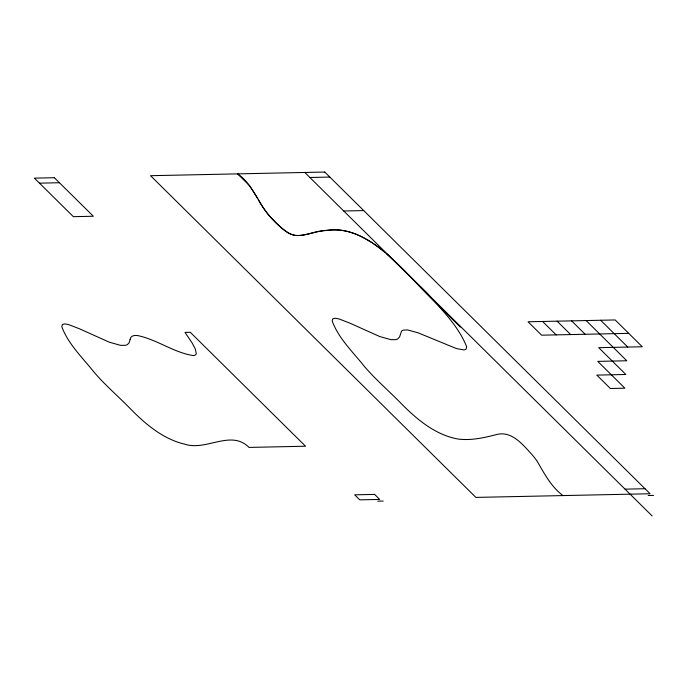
<?xml version="1.0" encoding="UTF-8"?>
<svg xmlns="http://www.w3.org/2000/svg" width="688" height="688" viewBox="0 0 688 688"><rect width="100%" height="100%" fill="white"/><g stroke="black" fill="none" stroke-linecap="round" stroke-linejoin="round"><path stroke-width="1.03" d="M39.483 183.163L59.443 182.741M309.867 177.487L329.827 177.074M343.759 211.001L363.72 210.58M628.72 333.353L541.619 335.185L528.066 321.778L615.167 319.954L642.282 346.761L598.723 347.672L625.839 374.487L596.806 375.098L610.359 388.496L624.876 388.195L597.769 361.381L626.802 360.779L586.133 320.565M625.048 489.151L645.009 488.729M377.772 501.182L383.216 501.07M648.156 495.506L653.6 495.394M384.747 252.057C369.585 239.837 351.018 228.218 330.73 230.059A196.587 79.017 29.4 0 0 326.8 230.385C316.136 230.618 306.194 236.165 295.53 235.477C285.683 233.602 278.752 225.449 271.992 218.689C258.585 205.153 253.717 185.115 237.644 173.875L249.503 185.597L257.725 198.497M562.99 495.584C551.191 486.794 544.397 473.722 537.208 461.313A81.537 32.775 29.4 0 0 532.521 455.164C523.284 445.274 512.156 430.559 496.727 434.498C484.111 437.8 470.979 440.741 457.881 439.013C435.255 434.893 416.816 419.353 401.113 403.443C388.918 390.879 375.493 379.535 364.15 366.154C352.755 351.774 338.513 338.401 332.149 320.875L332.846 318.742L335.202 318.226L338.986 318.94L349.659 323.033L379.673 336.509L390.801 339.648L395.815 339.666L397.604 339.055L399.599 336.931L401.508 331.203L402.841 330.214L407.382 329.896L418.123 332.829L456.479 348.584L464.151 349.96L466.146 349.091L466.645 346.761C458.354 325.691 441.197 309.351 426.577 292.486C413.333 279.732 400.407 266.634 386.974 254.078M600.65 320.255L627.766 347.062M571.616 320.866L585.17 334.273M557.099 321.167L570.653 334.574M542.583 321.477L556.136 334.875M304.784 172.464L652.155 515.957M460.367 327.118L437.938 304.896C415.879 284.316 397.38 259.72 372.148 242.752A45.829 18.421 29.4 0 0 366.05 239.157C354.251 232.286 340.491 228.287 326.791 230.385A199.726 80.281 29.4 0 0 321.244 231.091C309.892 232.303 297.199 239.949 286.647 231.83C275.071 223.342 265.069 212.368 258.335 199.64M130.135 339.442L129.009 342.994L127.211 344.731L125.431 345.342L120.417 345.316L109.289 342.185L79.275 328.701L68.602 324.616L64.818 323.902L62.462 324.418L61.765 326.551C68.129 344.069 82.371 357.442 93.766 371.83C105.109 385.203 118.534 396.555 130.729 409.111C145.873 424.53 163.486 439.288 185.038 444.259C206.374 451.208 231.048 429.243 248.996 447.415L305.524 446.228L190.292 332.287L185.003 332.399L192.287 343.2L195.34 349.143L196.269 353.426L195.753 354.767L193.758 355.636C174.778 352.918 158.661 340.68 140.103 336.14C136.714 335.03 130.514 334.678 130.135 339.442M54.361 177.719L34.4 178.14L73.375 216.677L93.336 216.256L54.361 177.719M324.745 172.043L150.543 175.698L475.881 497.407L650.091 493.752L324.745 172.043M374.625 494.405L354.664 494.818L359.747 499.849L379.707 499.428L374.625 494.405"/></g></svg>
